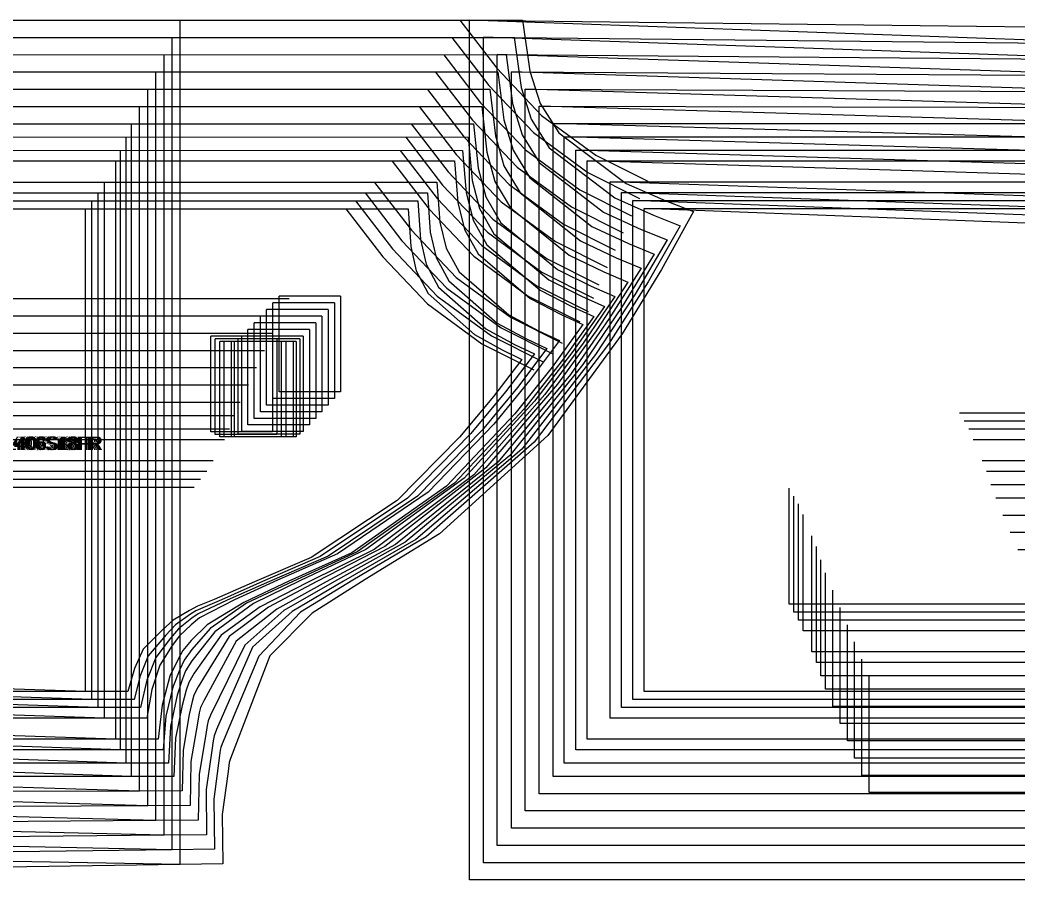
# Model space of a CAD drawing. Extents: x -2.3 to 71.7, y -13.3 to 27.1.
# Drawn here: x 16.19 to 34.71, y 10.92 to 26.87 of the extents above; entities that cross this region are included whole.
import ezdxf

# ---------------------------------------------------------------- set-up
doc = ezdxf.new("R2010")
doc.units = 0

# ---------------------------------------------------------------- blocks, each defined once
blk = doc.blocks.new('GMX1406S18FR_42')
at = {"layer": '1'}
for points in [[(0.6368, 23.3715), (23.3949, 23.3654)], [(23.3949, 23.3654), (23.4388, 22.6653), (23.5423, 22.2122), (23.7612, 21.7955), (24.6204, 21.0326), (25.1381, 20.7491), (25.5001, 20.5739)], [(25.5001, 20.5739), (24.9753, 19.8851), (24.3417, 19.1279), (23.1854, 17.9594), (21.5916, 16.8973), (20.5423, 16.4498), (19.7909, 16.119), (19.4812, 15.997), (19.3328, 15.9189), (19.0315, 15.7358), (18.8343, 15.5599), (18.475, 15.1991), (18.3125, 14.8425), (18.1907, 14.4143)], [(18.1907, 14.4143), (17.4033, 14.4144), (8.3573, 14.4143), (8.3573, 14.4143), (0.6363, 14.4154)]]:
    blk.add_lwpolyline(points, dxfattribs=at)
at = {"layer": '5'}
blk.add_line((6.0084, 18.2036), (19.4209, 18.2036), dxfattribs=at)
at = {"layer": '6'}
blk.add_line((0.6368, 23.3715), (23.3949, 23.3654), dxfattribs=at)
at = {"layer": '7'}
blk.add_line((6.0084, 18.2036), (19.4209, 18.2036), dxfattribs=at)
at = {"layer": '8'}
for p, q in [((17.4033, 14.4143), (17.4033, 23.3668)), ((20.873, 21.0041), (19.7313, 21.0041)), ((19.7313, 19.2324), (19.7313, 21.0041)), ((20.873, 21.0041), (20.873, 19.2324)), ((20.873, 19.2324), (19.7313, 19.2324))]:
    blk.add_line(p, q, dxfattribs=at)
for points in [[(22.237, 23.3635), (22.9213, 22.4747), (23.7532, 21.6), (24.7607, 20.862), (25.7203, 20.3805)], [(17.4033, 14.4144), (8.3573, 14.7096), (0.6363, 14.4154)]]:
    blk.add_lwpolyline(points, dxfattribs=at)
at = {"layer": '1'}
blk.add_text('Piece Name: GMX1406S18FR', height=0.25, dxfattribs=at).set_placement((13.0682, 18.8929))
blk = doc.blocks.new('GMX1406S18FR_44')
at = {"layer": '1'}
for points in [[(0.4596, 23.5191), (23.572, 23.5131)], [(23.572, 23.5131), (23.6199, 22.7988), (23.7276, 22.3369), (23.9528, 21.9126), (24.833, 21.1378), (25.3627, 20.8508), (25.7328, 20.6736)], [(25.7328, 20.6736), (25.1998, 19.9702), (24.5561, 19.1968), (23.3808, 18.0026), (21.7593, 16.9157), (20.691, 16.4567), (19.9262, 16.1174), (19.4497, 15.9134), (19.3542, 15.8517), (19.073, 15.6483), (18.8935, 15.4602), (18.5695, 15.0779), (18.417, 14.7081), (18.3088, 14.2667)], [(18.3088, 14.2667), (17.5214, 14.2668), (8.5245, 14.2667), (8.5245, 14.2667), (0.4591, 14.2676)]]:
    blk.add_lwpolyline(points, dxfattribs=at)
at = {"layer": '5'}
blk.add_line((6.1265, 18.3513), (19.539, 18.3513), dxfattribs=at)
at = {"layer": '6'}
blk.add_line((0.4596, 23.5191), (23.572, 23.5131), dxfattribs=at)
at = {"layer": '7'}
blk.add_line((6.1265, 18.3513), (19.539, 18.3513), dxfattribs=at)
at = {"layer": '8'}
for p, q in [((17.5214, 14.2667), (17.5214, 23.5145)), ((20.9556, 20.9549), (19.814, 20.9549)), ((19.814, 19.1832), (19.814, 20.9549)), ((20.9556, 20.9549), (20.9556, 19.1832)), ((20.9556, 19.1832), (19.814, 19.1832))]:
    blk.add_line(p, q, dxfattribs=at)
for points in [[(22.4142, 23.5112), (23.0984, 22.6224), (23.9304, 21.7477), (24.9378, 21.0097), (25.8974, 20.5282)], [(17.5214, 14.2668), (8.5245, 14.562), (0.4591, 14.2676)]]:
    blk.add_lwpolyline(points, dxfattribs=at)
at = {"layer": '1'}
blk.add_text('Piece Name: GMX1406S18FR', height=0.25, dxfattribs=at).set_placement((13.0959, 18.8929))
blk = doc.blocks.new('GMX1406S18FR_46')
at = {"layer": '1'}
for points in [[(0.2823, 23.6667), (23.7492, 23.6608)], [(23.7492, 23.6608), (23.8009, 22.9323), (23.9125, 22.4615), (24.1441, 22.0295), (25.0451, 21.2426), (25.5866, 20.9519), (25.9649, 20.7726)], [(25.9649, 20.7726), (25.4211, 20.0529), (24.7643, 19.2615), (23.5648, 18.0391), (21.9091, 16.9257), (20.818, 16.4549), (20.0367, 16.107), (19.493, 15.8555), (19.3764, 15.7729), (19.134, 15.5781), (18.9818, 15.4015), (18.7092, 15.0447), (18.5423, 14.6222), (18.4268, 14.1191)], [(18.4268, 14.1191), (17.6394, 14.1192), (8.6918, 14.1191), (8.6918, 14.1191), (0.282, 14.1198)]]:
    blk.add_lwpolyline(points, dxfattribs=at)
at = {"layer": '5'}
blk.add_line((6.2445, 18.499), (19.657, 18.499), dxfattribs=at)
at = {"layer": '6'}
blk.add_line((0.2823, 23.6667), (23.7492, 23.6608), dxfattribs=at)
at = {"layer": '7'}
blk.add_line((6.2445, 18.499), (19.657, 18.499), dxfattribs=at)
at = {"layer": '8'}
for p, q in [((17.6394, 14.1191), (17.6394, 23.6622)), ((21.0383, 20.9057), (19.8966, 20.9057)), ((19.8966, 19.134), (19.8966, 20.9057)), ((21.0383, 20.9057), (21.0383, 19.134)), ((21.0383, 19.134), (19.8966, 19.134))]:
    blk.add_line(p, q, dxfattribs=at)
for points in [[(22.5913, 23.6589), (23.2756, 22.7701), (24.1075, 21.8954), (25.115, 21.1574), (26.0746, 20.6759)], [(17.6394, 14.1192), (8.6918, 14.4144), (0.282, 14.1198)]]:
    blk.add_lwpolyline(points, dxfattribs=at)
at = {"layer": '1'}
blk.add_text('Piece Name: GMX1406S18FR', height=0.25, dxfattribs=at).set_placement((13.1234, 18.8929))
blk = doc.blocks.new('GMX1406S18FR_48')
at = {"layer": '1'}
for points in [[(0.1051, 23.8635), (23.9264, 23.8577)], [(23.9264, 23.8577), (23.9818, 23.1149), (24.0974, 22.6352), (24.3351, 22.1956), (25.2569, 21.3965), (25.8101, 21.102), (26.1966, 20.9205)], [(26.1966, 20.9205), (25.6457, 20.1819), (24.98, 19.3693), (23.7628, 18.1128), (22.0789, 16.9646), (20.9675, 16.4765), (20.1717, 16.116), (19.5234, 15.7824), (19.3637, 15.6519), (19.1478, 15.4468), (19.0164, 15.2663), (18.7844, 14.9042), (18.6355, 14.4537), (18.5449, 13.9223)], [(18.5449, 13.9223), (17.7575, 13.9224), (8.859, 13.9223), (8.859, 13.9223), (0.1049, 13.9228)]]:
    blk.add_lwpolyline(points, dxfattribs=at)
at = {"layer": '5'}
blk.add_line((6.3626, 18.6959), (19.7751, 18.6959), dxfattribs=at)
at = {"layer": '6'}
blk.add_line((0.1051, 23.8635), (23.9264, 23.8577), dxfattribs=at)
at = {"layer": '7'}
blk.add_line((6.3626, 18.6959), (19.7751, 18.6959), dxfattribs=at)
at = {"layer": '8'}
for p, q in [((17.7575, 13.9223), (17.7575, 23.8591)), ((21.121, 20.9057), (19.9793, 20.9057)), ((19.9793, 19.134), (19.9793, 20.9057)), ((21.121, 20.9057), (21.121, 19.134)), ((21.121, 19.134), (19.9793, 19.134))]:
    blk.add_line(p, q, dxfattribs=at)
for points in [[(22.7685, 23.8558), (23.4528, 22.967), (24.2847, 22.0923), (25.2922, 21.3543), (26.2518, 20.8728)], [(17.7575, 13.9224), (8.859, 14.2176), (0.1049, 13.9228)]]:
    blk.add_lwpolyline(points, dxfattribs=at)
at = {"layer": '1'}
blk.add_text('Piece Name: GMX1406S18FR', height=0.25, dxfattribs=at).set_placement((13.1507, 18.8929))
blk = doc.blocks.new('GMX1406S18FR_52')
at = {"layer": '1'}
for points in [[(-0.277, 24.2571), (24.2531, 24.2516)], [(24.2531, 24.2516), (24.3163, 23.4805), (24.44, 22.983), (24.6902, 22.5281), (25.6539, 21.705), (26.2307, 21.4033), (26.6336, 21.2177)], [(26.6336, 21.2177), (26.0624, 20.4312), (25.3713, 19.565), (24.1046, 18.2229), (22.344, 16.9886), (21.1783, 16.4585), (20.3438, 16.0673), (19.665, 15.6523), (19.3671, 15.36), (19.2127, 15.1733), (19.1243, 15.0148), (18.9722, 14.6997), (18.8259, 14.16), (18.7534, 13.5288)], [(18.7534, 13.5288), (17.966, 13.5288), (9.166, 13.5288), (9.166, 13.5288), (-0.277, 13.5287)]]:
    blk.add_lwpolyline(points, dxfattribs=at)
at = {"layer": '5'}
blk.add_line((6.5711, 19.0898), (19.9836, 19.0898), dxfattribs=at)
at = {"layer": '6'}
blk.add_line((-0.277, 24.2571), (24.2531, 24.2516), dxfattribs=at)
at = {"layer": '7'}
blk.add_line((6.5711, 19.0898), (19.9836, 19.0898), dxfattribs=at)
at = {"layer": '8'}
for p, q in [((17.966, 13.5288), (17.966, 24.253)), ((21.2587, 20.9058), (20.117, 20.9058)), ((20.117, 19.1341), (20.117, 20.9058)), ((21.2587, 20.9058), (21.2587, 19.1341)), ((21.2587, 19.1341), (20.117, 19.1341))]:
    blk.add_line(p, q, dxfattribs=at)
for points in [[(23.0952, 24.2497), (23.7795, 23.3609), (24.6114, 22.4862), (25.6189, 21.7482), (26.5785, 21.2667)], [(17.966, 13.5288), (9.166, 13.8241), (-0.277, 13.5287)]]:
    blk.add_lwpolyline(points, dxfattribs=at)
at = {"layer": '1'}
blk.add_text('Piece Name: GMX1406S18FR', height=0.25, dxfattribs=at).set_placement((13.1783, 18.8929))
blk = doc.blocks.new('GMX1406S18FR_54')
at = {"layer": '1'}
for points in [[(-0.4816, 24.454), (24.4029, 24.4486)], [(24.4029, 24.4486), (24.4698, 23.6632), (24.5975, 23.1568), (24.8539, 22.6942), (25.8384, 21.8588), (26.4272, 21.5533), (26.8382, 21.3656)], [(26.8382, 21.3656), (26.2543, 20.5555), (25.5473, 19.663), (24.2509, 18.2792), (22.4467, 17.0044), (21.2509, 16.4552), (20.395, 16.0501), (19.7162, 15.5816), (19.3788, 15.1964), (19.2363, 14.9939), (19.1587, 14.8254), (19.029, 14.4923), (18.8989, 13.9563), (18.8441, 13.3321)], [(18.8441, 13.3321), (18.0567, 13.3321), (9.3058, 13.3321), (9.3058, 13.3321), (-0.4815, 13.3318)]]:
    blk.add_lwpolyline(points, dxfattribs=at)
at = {"layer": '5'}
blk.add_line((6.6618, 19.2868), (20.0743, 19.2868), dxfattribs=at)
at = {"layer": '6'}
blk.add_line((-0.4816, 24.454), (24.4029, 24.4486), dxfattribs=at)
at = {"layer": '7'}
blk.add_line((6.6618, 19.2868), (20.0743, 19.2868), dxfattribs=at)
at = {"layer": '8'}
for p, q in [((18.0567, 13.3321), (18.0567, 24.45)), ((21.314, 20.9059), (20.1723, 20.9059)), ((20.1723, 19.1342), (20.1723, 20.9059)), ((21.314, 20.9059), (21.314, 19.1342)), ((21.314, 19.1342), (20.1723, 19.1342))]:
    blk.add_line(p, q, dxfattribs=at)
for points in [[(23.245, 24.4467), (23.9292, 23.5579), (24.7612, 22.6832), (25.7687, 21.9452), (26.7283, 21.4637)], [(18.0567, 13.3321), (9.3058, 13.6274), (-0.4815, 13.3318)]]:
    blk.add_lwpolyline(points, dxfattribs=at)
at = {"layer": '1'}
blk.add_text('Piece Name: GMX1406S18FR', height=0.25, dxfattribs=at).set_placement((13.1783, 18.8929))
blk = doc.blocks.new('GMX1406S18FR_56')
at = {"layer": '1'}
for points in [[(-0.6756, 24.7001), (24.5042, 24.6949)], [(24.5042, 24.6949), (24.5802, 23.8895), (24.716, 23.3711), (24.9835, 22.8987), (26.0016, 22.0507), (26.6086, 21.7427), (27.0322, 21.5539)], [(27.0322, 21.5539), (26.4466, 20.7197), (25.7367, 19.7998), (24.4315, 18.3709), (22.6067, 17.0466), (21.3935, 16.4708), (20.5252, 16.0463), (19.8076, 15.5194), (19.376, 14.9848), (19.262, 14.7998), (19.2031, 14.648), (19.1071, 14.3492), (18.984, 13.7643), (18.9454, 13.0863)], [(18.9454, 13.0863), (18.158, 13.0863), (9.4564, 13.0863), (9.4564, 13.0863), (-0.6753, 13.0856)]]:
    blk.add_lwpolyline(points, dxfattribs=at)
at = {"layer": '5'}
blk.add_line((6.7631, 19.5331), (20.1756, 19.5331), dxfattribs=at)
at = {"layer": '6'}
blk.add_line((-0.6756, 24.7001), (24.5042, 24.6949), dxfattribs=at)
at = {"layer": '7'}
blk.add_line((6.7631, 19.5331), (20.1756, 19.5331), dxfattribs=at)
at = {"layer": '8'}
for p, q in [((18.158, 13.0863), (18.158, 24.6963)), ((21.3799, 20.9553), (20.2382, 20.9553)), ((20.2382, 19.1836), (20.2382, 20.9553)), ((21.3799, 20.9553), (21.3799, 19.1836)), ((21.3799, 19.1836), (20.2382, 19.1836))]:
    blk.add_line(p, q, dxfattribs=at)
for points in [[(23.3463, 24.693), (24.0306, 23.8042), (24.8625, 22.9295), (25.87, 22.1915), (26.8296, 21.71)], [(18.158, 13.0863), (9.4564, 13.3816), (-0.6753, 13.0856)]]:
    blk.add_lwpolyline(points, dxfattribs=at)
at = {"layer": '1'}
blk.add_text('Piece Name: GMX1406S18FR', height=0.25, dxfattribs=at).set_placement((13.1783, 18.8928))
blk = doc.blocks.new('GMX1406S18FR_58')
at = {"layer": '1'}
for points in [[(-0.8693, 24.9463), (24.6058, 24.9413)], [(24.6058, 24.9413), (24.6907, 24.1159), (24.8345, 23.5853), (25.113, 23.1031), (26.1645, 22.242), (26.7898, 21.9314), (27.2259, 21.7414)], [(27.2259, 21.7414), (26.639, 20.8764), (25.9261, 19.9214), (24.6113, 18.4346), (22.7619, 17.0465), (21.5273, 16.436), (20.6439, 15.9864), (19.9238, 15.4577), (19.4221, 14.7549), (19.3237, 14.5795), (19.2751, 14.4369), (19.1977, 14.1571), (19.0778, 13.5467), (19.047, 12.8406)], [(19.047, 12.8406), (18.2596, 12.8406), (9.6072, 12.8406), (9.6072, 12.8406), (-0.8688, 12.8395)]]:
    blk.add_lwpolyline(points, dxfattribs=at)
at = {"layer": '5'}
blk.add_line((6.8647, 19.7795), (20.2772, 19.7795), dxfattribs=at)
at = {"layer": '6'}
blk.add_line((-0.8693, 24.9463), (24.6058, 24.9413), dxfattribs=at)
at = {"layer": '7'}
blk.add_line((6.8647, 19.7795), (20.2772, 19.7795), dxfattribs=at)
at = {"layer": '8'}
for p, q in [((18.2596, 12.8406), (18.2596, 24.9427)), ((21.4461, 21.0048), (20.3044, 21.0048)), ((20.3044, 19.2331), (20.3044, 21.0048)), ((21.4461, 21.0048), (21.4461, 19.2331)), ((21.4461, 19.2331), (20.3044, 19.2331))]:
    blk.add_line(p, q, dxfattribs=at)
for points in [[(23.4479, 24.9394), (24.1322, 24.0506), (24.9641, 23.1759), (25.9716, 22.4379), (26.9312, 21.9564)], [(18.2596, 12.8406), (9.6072, 13.1359), (-0.8688, 12.8395)]]:
    blk.add_lwpolyline(points, dxfattribs=at)
at = {"layer": '1'}
blk.add_text('Piece Name: GMX1406S18FR', height=0.25, dxfattribs=at).set_placement((13.1783, 18.8929))
blk = doc.blocks.new('GMX1406S18FR_60')
at = {"layer": '1'}
for points in [[(-1.1123, 25.2663), (24.7565, 25.2615)], [(24.7565, 25.2615), (24.8504, 24.4161), (25.0022, 23.8733), (25.2916, 23.3814), (26.3767, 22.5074), (27.0203, 22.1941), (27.4689, 22.003)], [(27.4689, 22.003), (26.8798, 21.1043), (26.1628, 20.1111), (24.8358, 18.5612), (22.9577, 17.104), (21.6988, 16.4562), (20.7982, 15.9795), (20.0708, 15.4364), (19.4941, 14.5019), (19.4185, 14.35), (19.3834, 14.2278), (19.3299, 13.9888), (19.2148, 13.33), (19.1977, 12.5702)], [(19.1977, 12.5702), (18.4103, 12.5683), (9.7579, 12.5458), (9.7579, 12.5458), (-1.1116, 12.5195)]]:
    blk.add_lwpolyline(points, dxfattribs=at)
at = {"layer": '5'}
blk.add_line((7.0154, 20.0997), (20.4279, 20.0997), dxfattribs=at)
at = {"layer": '6'}
blk.add_line((-1.1123, 25.2663), (24.7565, 25.2615), dxfattribs=at)
at = {"layer": '7'}
blk.add_line((7.0154, 20.0997), (20.4279, 20.0997), dxfattribs=at)
at = {"layer": '8'}
for p, q in [((18.4103, 12.5702), (18.4103, 25.2629)), ((21.5614, 21.1281), (20.4197, 21.1281)), ((20.4197, 19.3564), (20.4197, 21.1281)), ((21.5614, 21.1281), (21.5614, 19.3564)), ((21.5614, 19.3564), (20.4197, 19.3564))]:
    blk.add_line(p, q, dxfattribs=at)
for points in [[(23.5986, 25.2596), (24.2829, 24.3708), (25.1148, 23.4961), (26.1223, 22.7581), (27.0819, 22.2766)], [(18.4103, 12.5683), (9.7579, 12.8411), (-1.1116, 12.5195)]]:
    blk.add_lwpolyline(points, dxfattribs=at)
at = {"layer": '1'}
blk.add_text('Piece Name: GMX1406S18FR', height=0.25, dxfattribs=at).set_placement((13.1783, 18.8929))
blk = doc.blocks.new('GMX1406S18FR_62')
at = {"layer": '1'}
for points in [[(-1.3553, 25.5863), (24.9072, 25.5817)], [(24.9072, 25.5817), (25.0101, 24.7162), (25.1698, 24.1614), (25.4702, 23.6596), (26.589, 22.7728), (27.2509, 22.4569), (27.712, 22.2646)], [(27.712, 22.2646), (27.1215, 21.3287), (26.4011, 20.2931), (25.0628, 18.6733), (23.1556, 17.1389), (21.8709, 16.449), (20.9524, 15.9419), (20.201, 15.3459), (19.5988, 14.2407), (19.5422, 14.1177), (19.5172, 14.0193), (19.4806, 13.8273), (19.3614, 13.1175), (19.3484, 12.2998)], [(19.3484, 12.2998), (18.561, 12.2961), (9.9085, 12.251), (9.9085, 12.251), (-1.3544, 12.1995)]]:
    blk.add_lwpolyline(points, dxfattribs=at)
at = {"layer": '5'}
blk.add_line((7.1661, 20.4199), (20.5786, 20.4199), dxfattribs=at)
at = {"layer": '6'}
blk.add_line((-1.3553, 25.5863), (24.9072, 25.5817), dxfattribs=at)
at = {"layer": '7'}
blk.add_line((7.1661, 20.4199), (20.5786, 20.4199), dxfattribs=at)
at = {"layer": '8'}
for p, q in [((18.561, 12.2998), (18.561, 25.5831)), ((21.6766, 21.2514), (20.535, 21.2514)), ((20.535, 19.4797), (20.535, 21.2514)), ((21.6766, 21.2514), (21.6766, 19.4797)), ((21.6766, 19.4797), (20.535, 19.4797))]:
    blk.add_line(p, q, dxfattribs=at)
for points in [[(23.7493, 25.5798), (24.4335, 24.691), (25.2655, 23.8163), (26.273, 23.0783), (27.2326, 22.5968)], [(18.561, 12.2961), (9.9085, 12.5463), (-1.3544, 12.1995)]]:
    blk.add_lwpolyline(points, dxfattribs=at)
at = {"layer": '1'}
blk.add_text('Piece Name: GMX1406S18FR', height=0.25, dxfattribs=at).set_placement((13.1783, 18.8929))
blk = doc.blocks.new('GMX1406S18FR_64')
at = {"layer": '1'}
for points in [[(-1.5986, 25.9063), (25.0576, 25.9019)], [(25.0576, 25.9019), (25.1696, 25.0165), (25.3375, 24.4496), (25.649, 23.9381), (26.8013, 23.0386), (27.4814, 22.7203), (27.9552, 22.5269)], [(27.9552, 22.5269), (27.3606, 21.5547), (26.6336, 20.478), (25.279, 18.7906), (23.3371, 17.1829), (22.0242, 16.454), (21.0857, 15.9185), (20.3618, 15.276), (19.7277, 13.9752), (19.6826, 13.8686), (19.664, 13.784), (19.6377, 13.6191), (19.513, 12.8805), (19.4989, 12.0294)], [(19.4989, 12.0294), (18.7115, 12.0239), (10.0099, 11.9566), (10.0099, 11.9566), (-1.5974, 11.8795)]]:
    blk.add_lwpolyline(points, dxfattribs=at)
at = {"layer": '5'}
blk.add_line((7.3166, 20.7401), (20.7291, 20.7401), dxfattribs=at)
at = {"layer": '6'}
blk.add_line((-1.5986, 25.9063), (25.0576, 25.9019), dxfattribs=at)
at = {"layer": '7'}
blk.add_line((7.3166, 20.7401), (20.7291, 20.7401), dxfattribs=at)
at = {"layer": '8'}
for p, q in [((18.7115, 12.0294), (18.7115, 25.9033)), ((21.7917, 21.3747), (20.65, 21.3747)), ((20.65, 19.603), (20.65, 21.3747)), ((21.7917, 21.3747), (21.7917, 19.603)), ((21.7917, 19.603), (20.65, 19.603))]:
    blk.add_line(p, q, dxfattribs=at)
for points in [[(23.8998, 25.9), (24.584, 25.0112), (25.416, 24.1365), (26.4235, 23.3985), (27.3831, 22.917)], [(18.7115, 12.0239), (10.0099, 12.2519), (-1.5974, 11.8795)]]:
    blk.add_lwpolyline(points, dxfattribs=at)
at = {"layer": '1'}
blk.add_text('Piece Name: GMX1406S18FR', height=0.25, dxfattribs=at).set_placement((13.1783, 18.8929))
blk = doc.blocks.new('GMX1406S18FR_66')
at = {"layer": '1'}
for points in [[(-1.8414, 26.2263), (25.2085, 26.2221)], [(25.2085, 26.2221), (25.3295, 25.3168), (25.5053, 24.7377), (25.8279, 24.2165), (27.0136, 23.3042), (27.7119, 22.9833), (28.198, 22.7888)], [(28.198, 22.7888), (27.6014, 21.7814), (26.8705, 20.6647), (25.5036, 18.9112), (23.5325, 17.231), (22.1945, 16.4628), (21.2382, 15.8988), (20.5023, 15.2369), (19.834, 13.7102), (19.7899, 13.5935), (19.7731, 13.5016), (19.7517, 13.3228), (19.6453, 12.5949), (19.6497, 11.759)], [(19.6497, 11.759), (18.8623, 11.7518), (10.1114, 11.6618), (10.1114, 11.6618), (-1.8401, 11.5595)]]:
    blk.add_lwpolyline(points, dxfattribs=at)
at = {"layer": '5'}
blk.add_line((7.4674, 21.0603), (20.8799, 21.0603), dxfattribs=at)
at = {"layer": '6'}
blk.add_line((-1.8414, 26.2263), (25.2085, 26.2221), dxfattribs=at)
at = {"layer": '7'}
blk.add_line((7.4674, 21.0603), (20.8799, 21.0603), dxfattribs=at)
at = {"layer": '8'}
for p, q in [((18.8623, 11.759), (18.8623, 26.2235)), ((21.9072, 21.498), (20.7655, 21.498)), ((20.7655, 19.7263), (20.7655, 21.498)), ((21.9072, 21.498), (21.9072, 19.7263)), ((21.9072, 19.7263), (20.7655, 19.7263))]:
    blk.add_line(p, q, dxfattribs=at)
for points in [[(24.0506, 26.2202), (24.7348, 25.3314), (25.5668, 24.4567), (26.5743, 23.7187), (27.5339, 23.2372)], [(18.8623, 11.7518), (10.1114, 11.9571), (-1.8401, 11.5595)]]:
    blk.add_lwpolyline(points, dxfattribs=at)
at = {"layer": '1'}
blk.add_text('Piece Name: GMX1406S18FR', height=0.25, dxfattribs=at).set_placement((13.1783, 18.8929))
blk = doc.blocks.new('GMX1406S18FR_68')
at = {"layer": '1'}
for points in [[(-2.0841, 26.5464), (25.3595, 26.5425)], [(25.3595, 26.5425), (25.4894, 25.6172), (25.6733, 25.0262), (26.0067, 24.4953), (27.2257, 23.5701), (27.9422, 23.2466), (28.4408, 23.051)], [(28.4408, 23.051), (27.842, 22.0094), (27.107, 20.8538), (25.728, 19.0362), (23.728, 17.2856), (22.3656, 16.4793), (21.3918, 15.8877), (20.6202, 15.0704), (19.9396, 13.4441), (19.915, 13.3792), (19.9056, 13.3282), (19.8935, 13.229), (19.7848, 12.4182), (19.8007, 11.4887)], [(19.8007, 11.4887), (19.0133, 11.4799), (10.1641, 11.3671), (10.1641, 11.3671), (-2.0824, 11.2394)]]:
    blk.add_lwpolyline(points, dxfattribs=at)
at = {"layer": '5'}
blk.add_line((7.6184, 21.3807), (21.0309, 21.3807), dxfattribs=at)
at = {"layer": '6'}
blk.add_line((-2.0841, 26.5464), (25.3595, 26.5425), dxfattribs=at)
at = {"layer": '7'}
blk.add_line((7.6184, 21.3807), (21.0309, 21.3807), dxfattribs=at)
at = {"layer": '8'}
for p, q in [((19.0133, 11.4887), (19.0133, 26.5438)), ((22.0228, 21.6214), (20.8811, 21.6214)), ((20.8811, 19.8498), (20.8811, 21.6214)), ((22.0228, 21.6214), (22.0228, 19.8498)), ((22.0228, 19.8498), (20.8811, 19.8498))]:
    blk.add_line(p, q, dxfattribs=at)
for points in [[(24.2016, 26.5405), (24.8859, 25.6517), (25.7178, 24.7771), (26.7253, 24.0391), (27.6849, 23.5575)], [(19.0133, 11.4799), (10.1641, 11.6625), (-2.0824, 11.2394)]]:
    blk.add_lwpolyline(points, dxfattribs=at)
at = {"layer": '1'}
blk.add_text('Piece Name: GMX1406S18FR', height=0.25, dxfattribs=at).set_placement((13.1783, 18.8929))
blk = doc.blocks.new('GMX1406S18FR_70')
at = {"layer": '1'}
for points in [[(-2.3271, 26.8663), (25.5102, 26.8627)], [(25.5102, 26.8627), (25.6492, 25.9176), (25.8411, 25.3145), (26.1855, 24.774), (27.438, 23.8363), (28.1727, 23.5104), (28.6837, 23.3137)], [(28.6837, 23.3137), (28.0905, 22.2387), (27.3603, 21.0447), (25.9843, 19.1627), (23.9724, 17.3378), (22.5948, 16.4894), (21.6106, 15.8674), (20.825, 15.0776), (20.0988, 13.174), (20.0733, 13.0999), (20.0646, 13.042), (20.0544, 12.9295), (19.942, 12.1327), (19.9514, 11.2183)], [(19.9514, 11.2183), (19.164, 11.2079), (10.2164, 11.0723), (10.2164, 11.0723), (-2.3251, 10.9194)]]:
    blk.add_lwpolyline(points, dxfattribs=at)
at = {"layer": '5'}
blk.add_line((7.7691, 21.7009), (21.1816, 21.7009), dxfattribs=at)
at = {"layer": '6'}
blk.add_line((-2.3271, 26.8663), (25.5102, 26.8627), dxfattribs=at)
at = {"layer": '7'}
blk.add_line((7.7691, 21.7009), (21.1816, 21.7009), dxfattribs=at)
at = {"layer": '8'}
for p, q in [((19.164, 11.2183), (19.164, 26.864)), ((22.1381, 21.7447), (20.9964, 21.7447)), ((20.9964, 19.9731), (20.9964, 21.7447)), ((22.1381, 21.7447), (22.1381, 19.9731)), ((22.1381, 19.9731), (20.9964, 19.9731))]:
    blk.add_line(p, q, dxfattribs=at)
for points in [[(24.3523, 26.8607), (25.0366, 25.9719), (25.8685, 25.0973), (26.876, 24.3593), (27.8356, 23.8777)], [(19.164, 11.2079), (10.2164, 11.3677), (-2.3251, 10.9194)]]:
    blk.add_lwpolyline(points, dxfattribs=at)
at = {"layer": '1'}
blk.add_text('Piece Name: GMX1406S18FR', height=0.25, dxfattribs=at).set_placement((13.1783, 18.8928))
blk = doc.blocks.new('GMX1406S18BK_42')
at = {"layer": '1'}
for points in [[(27.7718, 14.4146), (27.7718, 23.3712)], [(27.7718, 23.3712), (35.4923, 23.3712), (35.4923, 23.3712), (44.541, 23.3712), (44.541, 23.3712), (45.3284, 23.3712)], [(54.5448, 14.4146), (27.7718, 14.4146)]]:
    blk.add_lwpolyline(points, dxfattribs=at)
at = {"layer": '5'}
blk.add_line((33.6218, 19.5819), (47.9913, 19.5819), dxfattribs=at)
at = {"layer": '6'}
blk.add_line((54.5448, 14.4146), (27.7718, 14.4146), dxfattribs=at)
at = {"layer": '7'}
blk.add_line((33.6218, 19.5819), (47.9913, 19.5819), dxfattribs=at)
at = {"layer": '8'}
for points in [[(44.5411, 23.3712), (35.689, 23.0759), (35.689, 23.0759), (35.4923, 23.0759), (27.7718, 23.3712)], [(34.918, 16.0342), (30.4633, 16.0342), (30.4633, 18.1873)]]:
    blk.add_lwpolyline(points, dxfattribs=at)
blk = doc.blocks.new('GMX1406S18BK_44')
at = {"layer": '1'}
for points in [[(27.5611, 14.2669), (27.5611, 23.5188)], [(27.5611, 23.5188), (35.6261, 23.5188), (35.6261, 23.5188), (44.6256, 23.5188), (44.6256, 23.5188), (45.4131, 23.5188)], [(54.7279, 14.2669), (27.5611, 14.2669)]]:
    blk.add_lwpolyline(points, dxfattribs=at)
at = {"layer": '5'}
blk.add_line((33.7065, 19.4342), (48.0759, 19.4342), dxfattribs=at)
at = {"layer": '6'}
blk.add_line((54.7279, 14.2669), (27.5611, 14.2669), dxfattribs=at)
at = {"layer": '7'}
blk.add_line((33.7065, 19.4342), (48.0759, 19.4342), dxfattribs=at)
at = {"layer": '8'}
for points in [[(44.6257, 23.5188), (35.7737, 23.2235), (35.7736, 23.2235), (35.6261, 23.2235), (27.5611, 23.5188)], [(35.0027, 15.8865), (30.548, 15.8865), (30.548, 18.0396)]]:
    blk.add_lwpolyline(points, dxfattribs=at)
blk = doc.blocks.new('GMX1406S18BK_46')
at = {"layer": '1'}
for points in [[(27.3503, 14.1193), (27.3503, 23.6665)], [(27.3503, 23.6665), (35.7598, 23.6665), (35.7598, 23.6665), (44.7102, 23.6665), (44.7102, 23.6665), (45.4976, 23.6665)], [(54.9108, 14.1193), (27.3503, 14.1193)]]:
    blk.add_lwpolyline(points, dxfattribs=at)
at = {"layer": '5'}
blk.add_line((33.791, 19.2866), (48.1605, 19.2866), dxfattribs=at)
at = {"layer": '6'}
blk.add_line((54.9108, 14.1193), (27.3503, 14.1193), dxfattribs=at)
at = {"layer": '7'}
blk.add_line((33.791, 19.2866), (48.1605, 19.2866), dxfattribs=at)
at = {"layer": '8'}
for points in [[(44.7103, 23.6665), (35.8582, 23.3712), (35.8582, 23.3712), (35.7599, 23.3712), (27.3503, 23.6665)], [(35.0872, 15.7389), (30.6325, 15.7389), (30.6325, 17.892)]]:
    blk.add_lwpolyline(points, dxfattribs=at)
blk = doc.blocks.new('GMX1406S18BK_48')
at = {"layer": '1'}
for points in [[(27.1396, 13.9224), (27.1396, 23.8633)], [(27.1396, 23.8633), (35.8936, 23.8633), (35.8936, 23.8633), (44.7947, 23.8633), (44.7947, 23.8633), (45.5822, 23.8633)], [(55.0938, 13.9224), (27.1396, 13.9224)]]:
    blk.add_lwpolyline(points, dxfattribs=at)
at = {"layer": '5'}
blk.add_line((33.8756, 19.0897), (48.245, 19.0897), dxfattribs=at)
at = {"layer": '6'}
blk.add_line((55.0938, 13.9224), (27.1396, 13.9224), dxfattribs=at)
at = {"layer": '7'}
blk.add_line((33.8756, 19.0897), (48.245, 19.0897), dxfattribs=at)
at = {"layer": '8'}
for points in [[(44.7948, 23.8633), (35.9428, 23.568), (35.9427, 23.568), (35.8936, 23.568), (27.1396, 23.8633)], [(35.1718, 15.542), (30.7171, 15.542), (30.7171, 17.6951)]]:
    blk.add_lwpolyline(points, dxfattribs=at)
blk = doc.blocks.new('GMX1406S18BK_52')
at = {"layer": '1'}
for points in [[(26.715, 13.5288), (26.715, 24.2571)], [(26.715, 24.2571), (36.158, 24.2571), (36.158, 24.2571), (44.9608, 24.2571), (44.9608, 24.2571), (45.7482, 24.2571)], [(55.4566, 13.5288), (26.715, 13.5288)]]:
    blk.add_lwpolyline(points, dxfattribs=at)
at = {"layer": '5'}
blk.add_line((34.0416, 18.6961), (48.4111, 18.6961), dxfattribs=at)
at = {"layer": '6'}
blk.add_line((55.4566, 13.5288), (26.715, 13.5288), dxfattribs=at)
at = {"layer": '7'}
blk.add_line((34.0416, 18.6961), (48.4111, 18.6961), dxfattribs=at)
at = {"layer": '8'}
for points in [[(44.9609, 24.2571), (36.1088, 23.9618), (36.1088, 23.9618), (36.1581, 23.9618), (26.715, 24.2571)], [(35.3378, 15.1484), (30.8831, 15.1484), (30.8831, 17.3015)]]:
    blk.add_lwpolyline(points, dxfattribs=at)
blk = doc.blocks.new('GMX1406S18BK_54')
at = {"layer": '1'}
for points in [[(26.5012, 13.3319), (26.5012, 24.4539)], [(26.5012, 24.4539), (36.2887, 24.4539), (36.2887, 24.4539), (45.0422, 24.4539), (45.0422, 24.4539), (45.8297, 24.4539)], [(55.6365, 13.3319), (26.5012, 13.3319)]]:
    blk.add_lwpolyline(points, dxfattribs=at)
at = {"layer": '5'}
blk.add_line((34.1231, 18.4992), (48.4925, 18.4992), dxfattribs=at)
at = {"layer": '6'}
blk.add_line((55.6365, 13.3319), (26.5012, 13.3319), dxfattribs=at)
at = {"layer": '7'}
blk.add_line((34.1231, 18.4992), (48.4925, 18.4992), dxfattribs=at)
at = {"layer": '8'}
for points in [[(45.0424, 24.4539), (36.1903, 24.1586), (36.1902, 24.1586), (36.2887, 24.1586), (26.5012, 24.4539)], [(35.4193, 14.9515), (30.9646, 14.9515), (30.9646, 17.1046)]]:
    blk.add_lwpolyline(points, dxfattribs=at)
blk = doc.blocks.new('GMX1406S18BK_56')
at = {"layer": '1'}
for points in [[(26.2873, 13.0858), (26.2873, 24.6999)], [(26.2873, 24.6999), (36.4193, 24.6999), (36.4193, 24.6999), (45.1237, 24.6999), (45.1237, 24.6999), (45.9111, 24.6999)], [(55.8163, 13.0858), (26.2873, 13.0858)]]:
    blk.add_lwpolyline(points, dxfattribs=at)
at = {"layer": '5'}
blk.add_line((34.2045, 18.2531), (48.574, 18.2531), dxfattribs=at)
at = {"layer": '6'}
blk.add_line((55.8163, 13.0858), (26.2873, 13.0858), dxfattribs=at)
at = {"layer": '7'}
blk.add_line((34.2045, 18.2531), (48.574, 18.2531), dxfattribs=at)
at = {"layer": '8'}
for points in [[(45.1238, 24.6999), (36.2717, 24.4046), (36.2717, 24.4046), (36.4194, 24.4046), (26.2873, 24.6999)], [(35.5007, 14.7054), (31.046, 14.7054), (31.046, 16.8585)]]:
    blk.add_lwpolyline(points, dxfattribs=at)
blk = doc.blocks.new('GMX1406S18BK_58')
at = {"layer": '1'}
for points in [[(26.0824, 12.8398), (26.0824, 24.946)], [(26.0824, 24.946), (36.5589, 24.946), (36.5589, 24.946), (45.2141, 24.946), (45.2141, 24.946), (46.0015, 24.946)], [(56.0051, 12.8398), (26.0824, 12.8398)]]:
    blk.add_lwpolyline(points, dxfattribs=at)
at = {"layer": '5'}
blk.add_line((34.2949, 18.0071), (48.6644, 18.0071), dxfattribs=at)
at = {"layer": '6'}
blk.add_line((56.0051, 12.8398), (26.0824, 12.8398), dxfattribs=at)
at = {"layer": '7'}
blk.add_line((34.2949, 18.0071), (48.6644, 18.0071), dxfattribs=at)
at = {"layer": '8'}
for points in [[(45.2142, 24.946), (36.3621, 24.6507), (36.3621, 24.6507), (36.559, 24.6507), (26.0824, 24.946)], [(35.5911, 14.4594), (31.1364, 14.4594), (31.1364, 16.6125)]]:
    blk.add_lwpolyline(points, dxfattribs=at)
blk = doc.blocks.new('GMX1406S18BK_60')
at = {"layer": '1'}
for points in [[(25.8211, 12.5199), (25.8211, 25.2659)], [(25.8211, 25.2659), (36.6913, 25.2411), (36.6913, 25.2411), (45.3465, 25.2167), (45.3465, 25.2167), (46.1339, 25.2167)], [(56.2359, 12.5199), (25.8211, 12.5199)]]:
    blk.add_lwpolyline(points, dxfattribs=at)
at = {"layer": '5'}
blk.add_line((34.4273, 17.6872), (48.7968, 17.6872), dxfattribs=at)
at = {"layer": '6'}
blk.add_line((56.2359, 12.5199), (25.8211, 12.5199), dxfattribs=at)
at = {"layer": '7'}
blk.add_line((34.4273, 17.6872), (48.7968, 17.6872), dxfattribs=at)
at = {"layer": '8'}
for points in [[(45.3466, 25.2167), (36.4945, 24.945), (36.4945, 24.945), (36.6914, 24.9458), (25.8211, 25.2659)], [(35.7235, 14.1395), (31.2688, 14.1395), (31.2688, 16.2926)]]:
    blk.add_lwpolyline(points, dxfattribs=at)
blk = doc.blocks.new('GMX1406S18BK_62')
at = {"layer": '1'}
for points in [[(25.5627, 12.2), (25.5627, 25.5858)], [(25.5627, 25.5858), (36.8266, 25.5362), (36.8266, 25.5362), (45.4818, 25.4874), (45.4818, 25.4874), (46.2692, 25.4874)], [(56.4696, 12.2), (25.5627, 12.2)]]:
    blk.add_lwpolyline(points, dxfattribs=at)
at = {"layer": '5'}
blk.add_line((34.5626, 17.3673), (48.9321, 17.3673), dxfattribs=at)
at = {"layer": '6'}
blk.add_line((56.4696, 12.2), (25.5627, 12.2), dxfattribs=at)
at = {"layer": '7'}
blk.add_line((34.5626, 17.3673), (48.9321, 17.3673), dxfattribs=at)
at = {"layer": '8'}
for points in [[(45.4819, 25.4874), (36.6298, 25.2393), (36.6298, 25.2393), (36.8267, 25.2409), (25.5627, 25.5858)], [(35.8588, 13.8196), (31.4041, 13.8196), (31.4041, 15.9727)]]:
    blk.add_lwpolyline(points, dxfattribs=at)
blk = doc.blocks.new('GMX1406S18BK_64')
at = {"layer": '1'}
for points in [[(25.3081, 11.8801), (25.3081, 25.9057)], [(25.3081, 25.9057), (36.9166, 25.8309), (36.9166, 25.8309), (45.6209, 25.7581), (45.6209, 25.7581), (46.4084, 25.7581)], [(56.7072, 11.8801), (25.3081, 11.8801)]]:
    blk.add_lwpolyline(points, dxfattribs=at)
at = {"layer": '5'}
blk.add_line((34.7018, 17.0474), (49.0712, 17.0474), dxfattribs=at)
at = {"layer": '6'}
blk.add_line((56.7072, 11.8801), (25.3081, 11.8801), dxfattribs=at)
at = {"layer": '7'}
blk.add_line((34.7018, 17.0474), (49.0712, 17.0474), dxfattribs=at)
at = {"layer": '8'}
for points in [[(45.621, 25.7581), (36.769, 25.5336), (36.7689, 25.5336), (36.9166, 25.5356), (25.3081, 25.9057)], [(35.998, 13.4997), (31.5433, 13.4997), (31.5433, 15.6528)]]:
    blk.add_lwpolyline(points, dxfattribs=at)
blk = doc.blocks.new('GMX1406S18BK_66')
at = {"layer": '1'}
for points in [[(25.043, 11.5602), (25.043, 26.2256)], [(25.043, 26.2256), (36.9959, 26.126), (36.9959, 26.126), (45.7495, 26.0288), (45.7495, 26.0288), (46.5369, 26.0288)], [(56.9341, 11.5602), (25.043, 11.5602)]]:
    blk.add_lwpolyline(points, dxfattribs=at)
at = {"layer": '6'}
blk.add_line((56.9341, 11.5602), (25.043, 11.5602), dxfattribs=at)
at = {"layer": '8'}
for points in [[(45.7496, 26.0288), (36.8975, 25.8279), (36.8975, 25.8279), (36.996, 25.8307), (25.043, 26.2256)], [(36.1265, 13.1798), (31.6718, 13.1798), (31.6718, 15.3329)]]:
    blk.add_lwpolyline(points, dxfattribs=at)
blk = doc.blocks.new('GMX1406S18BK_68')
at = {"layer": '1'}
for points in [[(24.7867, 11.2403), (24.7867, 26.5455)], [(24.7867, 26.5455), (37.0349, 26.4207), (37.0349, 26.4207), (45.8868, 26.2995), (45.8868, 26.2995), (46.6743, 26.2995)], [(57.1699, 11.2403), (24.7867, 11.2403)]]:
    blk.add_lwpolyline(points, dxfattribs=at)
at = {"layer": '6'}
blk.add_line((57.1699, 11.2403), (24.7867, 11.2403), dxfattribs=at)
at = {"layer": '8'}
for points in [[(45.887, 26.2995), (37.0349, 26.1222), (37.0348, 26.1222), (37.0349, 26.1254), (24.7867, 26.5455)], [(36.2639, 12.8599), (31.8092, 12.8599), (31.8092, 15.013)]]:
    blk.add_lwpolyline(points, dxfattribs=at)
blk = doc.blocks.new('GMX1406S18BK_70')
at = {"layer": '1'}
for points in [[(24.5287, 10.9204), (24.5287, 26.8654)], [(24.5287, 26.8654), (37.0722, 26.7158), (37.0722, 26.7158), (46.0226, 26.5702), (46.0226, 26.5702), (46.81, 26.5702)], [(57.404, 10.9204), (24.5287, 10.9204)]]:
    blk.add_lwpolyline(points, dxfattribs=at)
at = {"layer": '6'}
blk.add_line((57.404, 10.9204), (24.5287, 10.9204), dxfattribs=at)
at = {"layer": '8'}
for points in [[(46.0227, 26.5702), (37.1706, 26.4165), (37.1706, 26.4165), (37.0723, 26.4205), (24.5287, 26.8654)], [(36.3996, 12.54), (31.9449, 12.54), (31.9449, 14.6931)]]:
    blk.add_lwpolyline(points, dxfattribs=at)

msp = doc.modelspace()

# ---------------------------------------------------------------- block references
at = {"layer": '1'}
for name in ['GMX1406S18FR_70', 'GMX1406S18BK_70', 'GMX1406S18FR_68', 'GMX1406S18BK_68', 'GMX1406S18FR_66', 'GMX1406S18BK_66', 'GMX1406S18FR_64', 'GMX1406S18BK_64', 'GMX1406S18FR_62', 'GMX1406S18BK_62', 'GMX1406S18FR_60', 'GMX1406S18BK_60', 'GMX1406S18FR_58', 'GMX1406S18BK_58', 'GMX1406S18FR_56', 'GMX1406S18BK_56', 'GMX1406S18FR_54', 'GMX1406S18BK_54', 'GMX1406S18FR_52', 'GMX1406S18BK_52', 'GMX1406S18FR_48', 'GMX1406S18BK_48', 'GMX1406S18FR_46', 'GMX1406S18FR_44', 'GMX1406S18BK_46', 'GMX1406S18BK_44', 'GMX1406S18FR_42', 'GMX1406S18BK_42']:
    msp.add_blockref(name, (0, 0), dxfattribs=at)

doc.saveas('drawing.dxf')
